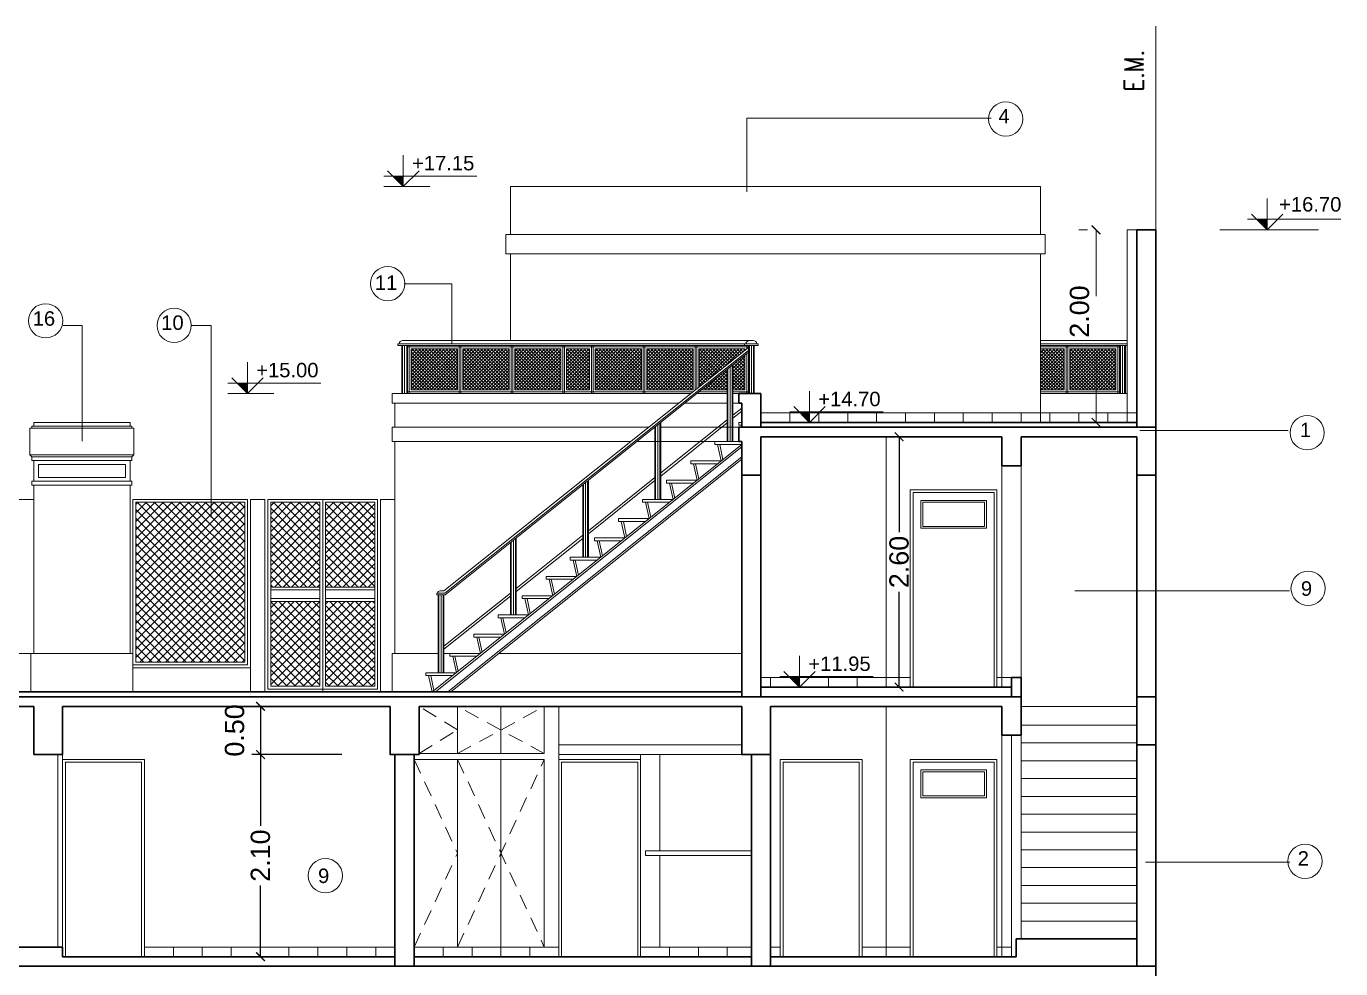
# Model space of a CAD drawing. Header units: millimetres. Extents: x 1578 to 2210, y 899 to 1032.
# Drawn here: x 1616.7 to 1630.35, y 911.18 to 920.96 of the extents above; entities that cross this region are included whole.
import ezdxf

# ---------------------------------------------------------------- set-up
doc = ezdxf.new("R2010")
doc.units = ezdxf.units.MM
doc.linetypes.add('DASHDOT2', pattern=[12.7, 6.35, -3.175, 0, -3.175])
doc.linetypes.add('HIDDEN2', pattern=[4.7625, 3.175, -1.5875])
for name, color, linetype, lineweight in [('CARPINTERIA', 7, 'Continuous', 18), ('COTAS', 7, 'Continuous', 15), ('EJES', 7, 'DASHDOT2', 13), ('ESTRUCTURA', 3, 'Continuous', 30), ('MUROS', 1, 'Continuous', 30), ('PISOS', 9, 'Continuous', 9), ('SANITARIOS', 7, 'Continuous', 20), ('TECHOS', 7, 'HIDDEN2', 15), ('TRAMAS', 7, 'Continuous', 15), ('UMBRALES', 7, 'Continuous', 18)]:
    doc.layers.add(name, color=color, linetype=linetype, lineweight=lineweight)
doc.styles.add('ROMANS', font='romans', dxfattribs={"height": 0.06})
doc.styles.add('STYLE1', font='ARIAL.TTF')
doc.dimstyles.get("Standard").update_dxf_attribs({"dimscale": 0, "dimtxt": 0.2, "dimasz": 0.09, "dimexe": 0.09, "dimexo": 0.5, "dimgap": 0.05, "dimtad": 0, "dimzin": 0, "dimdsep": 46, "dimtxsty": 'STYLE1', "dimblk1": 'ARCHTICK', "dimblk2": 'ARCHTICK', "dimsah": 1, "dimcen": 0, "dimadec": 0, "dimazin": 0, "dimtfac": 1, "dimtofl": 0, "dimtmove": 2, "dimatfit": 3, "dimldrblk": 'ARCHTICK', "dimfxl": 1, "dimtolj": 1, "dimtzin": 0, "dimarcsym": 0})
pattern_1 = [(45, (1569.506217, 830.101814), (-0.044194174, 0.044194174), []), (135, (1569.506217, 830.101814), (-0.044194174, -0.044194174), [])]

# ---------------------------------------------------------------- blocks, each defined once
blk = doc.blocks.new('_ARCHTICK')
at = {"color": 0, "linetype": 'ByBlock', "const_width": 0.15}
blk.add_lwpolyline([(-0.5, -0.5), (0.5, 0.5)], dxfattribs=at)
blk = doc.blocks.new('*D61')
at = {"layer": 'COTAS', "color": 0, "lineweight": -2, "ltscale": 0.05}
for p, q in [((1624.827, 916.7), (1625.851, 916.7)), ((1625.761, 916.7), (1625.761, 915.711)), ((1625.761, 914.1), (1625.761, 915.089)), ((1624.827, 914.1), (1625.851, 914.1))]:
    blk.add_line(p, q, dxfattribs=at)
at = {"layer": 'DEFPOINTS', "color": 0, "ltscale": 0.05}
for p in [(1624.327, 916.7), (1624.327, 914.1), (1625.761, 914.1)]:
    blk.add_point(p, dxfattribs=at)
at = {"layer": 'COTAS', "color": 0, "lineweight": -2, "ltscale": 0.05, "xscale": 0.09, "yscale": 0.09, "zscale": 0.09}
for p, rotation in [((1625.761, 916.7), 90), ((1625.761, 914.1), 270)]:
    blk.add_blockref('_ARCHTICK', p, dxfattribs=dict(at, rotation=rotation))
at = {"layer": 'COTAS', "color": 0, "ltscale": 0.05, "insert": (1625.761, 915.4), "char_height": 0.2, "attachment_point": 5, "rotation": 90, "style": 'STYLE1'}
blk.add_mtext('\\A1;2.60', dxfattribs=at)
blk = doc.blocks.new('*D69')
at = {"layer": 'COTAS', "color": 0, "lineweight": -2, "ltscale": 0.05}
for p, q in [((1619.977, 913.4), (1619.041, 913.4)), ((1619.131, 913.4), (1619.131, 912.661)), ((1619.131, 911.3), (1619.131, 912.039)), ((1620.027, 911.3), (1619.041, 911.3))]:
    blk.add_line(p, q, dxfattribs=at)
at = {"layer": 'DEFPOINTS', "color": 0, "ltscale": 0.05}
for p in [(1620.477, 913.4), (1619.131, 911.3), (1620.527, 911.3)]:
    blk.add_point(p, dxfattribs=at)
at = {"layer": 'COTAS', "color": 0, "lineweight": -2, "ltscale": 0.05, "xscale": 0.09, "yscale": 0.09, "zscale": 0.09}
for p, rotation in [((1619.131, 913.4), 90), ((1619.131, 911.3), 270)]:
    blk.add_blockref('_ARCHTICK', p, dxfattribs=dict(at, rotation=rotation))
at = {"layer": 'COTAS', "color": 0, "ltscale": 0.05, "insert": (1619.131, 912.35), "char_height": 0.2, "attachment_point": 5, "rotation": 90, "style": 'STYLE1'}
blk.add_mtext('\\A1;2.10', dxfattribs=at)
blk = doc.blocks.new('*D70')
at = {"layer": 'COTAS', "color": 0, "lineweight": -2, "ltscale": 0.05}
for p, q in [((1619.977, 913.9), (1619.041, 913.9)), ((1619.131, 913.9), (1619.131, 913.4)), ((1619.977, 913.4), (1619.041, 913.4))]:
    blk.add_line(p, q, dxfattribs=at)
at = {"layer": 'DEFPOINTS', "color": 0, "ltscale": 0.05}
for p in [(1620.477, 913.9), (1619.131, 913.4), (1620.477, 913.4)]:
    blk.add_point(p, dxfattribs=at)
at = {"layer": 'COTAS', "color": 0, "lineweight": -2, "ltscale": 0.05, "xscale": 0.09, "yscale": 0.09, "zscale": 0.09}
for p, rotation in [((1619.131, 913.9), 90), ((1619.131, 913.4), 270)]:
    blk.add_blockref('_ARCHTICK', p, dxfattribs=dict(at, rotation=rotation))
at = {"layer": 'COTAS', "color": 0, "ltscale": 0.05, "insert": (1618.863, 913.65), "char_height": 0.2, "attachment_point": 5, "rotation": 90, "style": 'STYLE1'}
blk.add_mtext('\\A1;0.50', dxfattribs=at)

msp = doc.modelspace()

# ---------------------------------------------------------------- hatches: boundary and pattern name
at = {"layer": 'COTAS', "ltscale": 0.05}
for points in [[(1620.614, 919.409), (1620.505, 919.409), (1620.614, 919.3)], [(1629.582, 918.959), (1629.473, 918.959), (1629.582, 918.85)], [(1618.995, 917.259), (1618.887, 917.259), (1618.995, 917.15)], [(1624.831, 916.959), (1624.722, 916.959), (1624.831, 916.85)], [(1624.727, 914.209), (1624.619, 914.209), (1624.727, 914.1)]]:
    msp.add_hatch(color=256, dxfattribs=at).paths.add_polyline_path(points)
at = {"layer": 'PISOS', "ltscale": 0.1}
h = msp.add_hatch(dxfattribs=at)
h.set_pattern_fill('ANSI37', color=256, scale=0.2, style=0)
h.set_pattern_definition([(45, (1638.831713, 841.251814), (-0.0176776695, 0.0176776695), []), (135, (1638.831713, 841.251814), (-0.0176776695, -0.0176776695), [])])
h.paths.add_polyline_path([(1620.695, 917.188), (1621.175, 917.188), (1621.175, 917.613), (1620.695, 917.613)])
h = msp.add_hatch(dxfattribs=at)
h.set_pattern_fill('ANSI37', color=256, scale=0.2, style=0)
h.set_pattern_definition([(45, (1639.369213, 841.251814), (-0.0176776695, 0.0176776695), []), (135, (1639.369213, 841.251814), (-0.0176776695, -0.0176776695), [])])
h.paths.add_polyline_path([(1621.232, 917.188), (1621.712, 917.188), (1621.712, 917.613), (1621.232, 917.613)])
h = msp.add_hatch(dxfattribs=at)
h.set_pattern_fill('ANSI37', color=256, scale=0.2, style=0)
h.set_pattern_definition([(45, (1639.906713, 841.251814), (-0.0176776695, 0.0176776695), []), (135, (1639.906713, 841.251814), (-0.0176776695, -0.0176776695), [])])
h.paths.add_polyline_path([(1621.77, 917.188), (1622.25, 917.188), (1622.25, 917.613), (1621.77, 917.613)])
h = msp.add_hatch(dxfattribs=at)
h.set_pattern_fill('ANSI37', color=256, scale=0.2, style=0)
h.set_pattern_definition([(45, (1561.384769, 829.83364), (-0.0176776695, 0.0176776695), []), (135, (1561.384769, 829.83364), (-0.0176776695, -0.0176776695), [])])
h.paths.add_polyline_path([(1622.307, 917.188), (1622.547, 917.188), (1622.547, 917.613), (1622.307, 917.613)])
h = msp.add_hatch(dxfattribs=at)
h.set_pattern_fill('ANSI37', color=256, scale=0.2, style=0)
h.set_pattern_definition([(45, (1640.741713, 841.251814), (-0.0176776695, 0.0176776695), []), (135, (1640.741713, 841.251814), (-0.0176776695, -0.0176776695), [])])
h.paths.add_polyline_path([(1622.605, 917.188), (1623.085, 917.188), (1623.085, 917.613), (1622.605, 917.613)])
h = msp.add_hatch(dxfattribs=at)
h.set_pattern_fill('ANSI37', color=256, scale=0.2, style=0)
h.set_pattern_definition([(45, (1641.279213, 841.251814), (-0.0176776695, 0.0176776695), []), (135, (1641.279213, 841.251814), (-0.0176776695, -0.0176776695), [])])
h.paths.add_polyline_path([(1623.142, 917.188), (1623.622, 917.188), (1623.622, 917.613), (1623.142, 917.613)])
h = msp.add_hatch(dxfattribs=at)
h.set_pattern_fill('ANSI37', color=256, scale=0.2, style=0)
h.set_pattern_definition([(45, (1645.669213, 841.251814), (-0.0176776695, 0.0176776695), []), (135, (1645.669213, 841.251814), (-0.0176776695, -0.0176776695), [])])
h.paths.add_polyline_path([(1627.532, 917.188), (1628.012, 917.188), (1628.012, 917.613), (1627.532, 917.613)])
at = {"layer": 'TRAMAS', "ltscale": 0.05}
h = msp.add_hatch(dxfattribs=at)
h.set_pattern_fill('ANSI37', color=256, scale=0.5, style=0)
h.set_pattern_definition(pattern_1)
h.paths.add_polyline_path([(1618.967, 916.02), (1617.837, 916.02), (1617.837, 914.36), (1618.967, 914.36)])
h = msp.add_hatch(dxfattribs=at)
h.set_pattern_fill('ANSI37', color=256, scale=0.5, style=0)
h.set_pattern_definition(pattern_1)
h.paths.add_polyline_path([(1619.237, 914.11), (1619.747, 914.11), (1619.747, 914.99), (1619.237, 914.99)])
h.paths.add_polyline_path([(1620.317, 914.99), (1619.807, 914.99), (1619.807, 914.11), (1620.317, 914.11)])
h.paths.add_polyline_path([(1620.317, 916.02), (1619.807, 916.02), (1619.807, 915.14), (1620.317, 915.14)])
h.paths.add_polyline_path([(1619.747, 916.02), (1619.237, 916.02), (1619.237, 915.14), (1619.747, 915.14)])

# ---------------------------------------------------------------- linework, layer by layer
at = {"layer": 'CARPINTERIA', "ltscale": 0.05}
for p, q in [((1624.097, 916.85), (1624.097, 916.82)), ((1624.097, 916.85), (1624.127, 916.85)), ((1624.097, 916.82), (1624.127, 916.82)), ((1623.847, 916.65), (1624.097, 916.65)), ((1623.847, 916.65), (1623.847, 916.62)), ((1623.847, 916.62), (1624.127, 916.62)), ((1623.597, 916.45), (1623.597, 916.42)), ((1623.597, 916.45), (1623.915, 916.45)), ((1623.597, 916.42), (1623.877, 916.42)), ((1623.347, 916.25), (1623.665, 916.25)), ((1623.347, 916.25), (1623.347, 916.22)), ((1623.347, 916.22), (1623.627, 916.22)), ((1623.097, 916.05), (1623.415, 916.05)), ((1623.097, 916.05), (1623.097, 916.02)), ((1623.097, 916.02), (1623.377, 916.02)), ((1626.747, 916.12), (1625.907, 916.12)), ((1625.907, 916.12), (1625.907, 914.1)), ((1626.647, 916.02), (1626.007, 916.02)), ((1626.007, 916.02), (1626.007, 915.77)), ((1626.647, 916.02), (1626.647, 915.77)), ((1626.747, 916.12), (1626.747, 914.1)), ((1622.847, 915.85), (1623.165, 915.85)), ((1622.847, 915.85), (1622.847, 915.82)), ((1622.847, 915.82), (1623.127, 915.82)), ((1626.647, 915.77), (1626.007, 915.77)), ((1622.597, 915.65), (1622.597, 915.62)), ((1622.597, 915.65), (1622.915, 915.65)), ((1622.597, 915.62), (1622.877, 915.62)), ((1622.347, 915.45), (1622.665, 915.45)), ((1622.347, 915.45), (1622.347, 915.42)), ((1622.347, 915.42), (1622.627, 915.42)), ((1622.097, 915.25), (1622.415, 915.25)), ((1622.097, 915.25), (1622.097, 915.22)), ((1622.097, 915.22), (1622.377, 915.22)), ((1621.847, 915.05), (1622.165, 915.05)), ((1621.847, 915.05), (1621.847, 915.02)), ((1621.847, 915.02), (1622.127, 915.02)), ((1621.597, 914.85), (1621.915, 914.85)), ((1621.597, 914.85), (1621.597, 914.82)), ((1621.597, 914.82), (1621.877, 914.82)), ((1621.347, 914.65), (1621.665, 914.65)), ((1621.347, 914.65), (1621.347, 914.62)), ((1621.347, 914.62), (1621.627, 914.62)), ((1621.097, 914.45), (1621.415, 914.45)), ((1621.097, 914.45), (1621.097, 914.42)), ((1621.097, 914.42), (1621.377, 914.42)), ((1620.847, 914.25), (1621.165, 914.25)), ((1620.847, 914.25), (1620.847, 914.22)), ((1620.847, 914.22), (1621.127, 914.22)), ((1617.107, 913.32), (1617.107, 911.3)), ((1617.107, 913.32), (1617.897, 913.32)), ((1617.897, 913.32), (1617.897, 911.3)), ((1622.257, 913.32), (1622.257, 911.3)), ((1622.257, 913.32), (1623.047, 913.32)), ((1623.047, 913.32), (1623.047, 911.3)), ((1624.557, 913.32), (1625.347, 913.32)), ((1624.557, 913.32), (1624.557, 911.3)), ((1625.347, 913.32), (1625.347, 911.3)), ((1625.907, 913.32), (1625.907, 911.3)), ((1626.747, 913.32), (1625.907, 913.32)), ((1626.747, 913.32), (1626.747, 911.3)), ((1626.647, 913.22), (1626.007, 913.22)), ((1626.007, 913.22), (1626.007, 912.97)), ((1626.647, 913.22), (1626.647, 912.97)), ((1626.647, 912.97), (1626.007, 912.97)), ((1623.127, 912.4), (1624.227, 912.4)), ((1623.127, 912.4), (1623.127, 912.35)), ((1623.127, 912.35), (1624.227, 912.35))]:
    msp.add_line(p, q, dxfattribs=at)
at = {"layer": 'CARPINTERIA'}
for p, q in [((1617.027, 913.4), (1617.027, 911.4)), ((1617.077, 913.4), (1617.077, 911.4))]:
    msp.add_line(p, q, dxfattribs=at)
at = {"layer": 'COTAS', "ltscale": 0.05}
for p, q in [((1624.179, 920.01), (1626.717, 920.01)), ((1624.179, 919.244), (1624.179, 920.01)), ((1620.45, 919.464), (1620.614, 919.3)), ((1620.614, 919.3), (1620.777, 919.464)), ((1629.419, 919.014), (1629.582, 918.85)), ((1629.582, 918.85), (1629.746, 919.014)), ((1627.627, 918.85), (1627.715, 918.85)), ((1627.805, 918.85), (1627.805, 918.161)), ((1629.091, 918.85), (1630.113, 918.85)), ((1620.621, 918.289), (1621.119, 918.289)), ((1621.119, 918.289), (1621.119, 917.673)), ((1617.082, 917.857), (1617.28, 917.857)), ((1617.28, 917.857), (1617.28, 916.654)), ((1618.42, 917.857), (1618.618, 917.857)), ((1618.618, 917.857), (1618.618, 915.862)), ((1627.805, 916.85), (1627.805, 917.539)), ((1618.832, 917.314), (1618.995, 917.15)), ((1618.995, 917.15), (1619.159, 917.314)), ((1624.667, 917.014), (1624.831, 916.85)), ((1624.831, 916.85), (1624.994, 917.014)), ((1627.627, 916.85), (1627.715, 916.85)), ((1628.259, 916.767), (1629.8, 916.767)), ((1629.815, 915.101), (1627.584, 915.101)), ((1624.564, 914.264), (1624.727, 914.1)), ((1624.727, 914.1), (1624.891, 914.264)), ((1628.32, 912.281), (1629.816, 912.281))]:
    msp.add_line(p, q, dxfattribs=at)
at = {"layer": 'COTAS', "ltscale": 0.1}
for p, q in [((1620.614, 919.3), (1620.614, 919.625)), ((1620.41, 919.409), (1621.377, 919.409)), ((1620.41, 919.3), (1620.89, 919.3)), ((1629.582, 918.85), (1629.582, 919.175)), ((1629.379, 918.959), (1630.345, 918.959)), ((1618.995, 917.15), (1618.995, 917.475)), ((1618.792, 917.259), (1619.758, 917.259)), ((1618.792, 917.15), (1619.271, 917.15)), ((1624.831, 916.85), (1624.831, 917.175)), ((1624.627, 916.959), (1625.594, 916.959)), ((1624.627, 916.85), (1625.107, 916.85)), ((1624.727, 914.1), (1624.727, 914.425)), ((1624.524, 914.209), (1625.49, 914.209)), ((1624.524, 914.1), (1625.004, 914.1))]:
    msp.add_line(p, q, dxfattribs=at)
at = {"layer": 'COTAS', "ltscale": 0.05}
for centre in [(1626.868, 920.002), (1620.452, 918.292), (1616.9, 917.905), (1618.235, 917.857), (1629.997, 916.742), (1630.007, 915.126), (1629.975, 912.291), (1619.805, 912.142)]:
    msp.add_circle(centre, 0.178, dxfattribs=at)
at = {"layer": 'EJES'}
msp.add_line((1628.427, 920.964), (1628.427, 918.85), dxfattribs=at)
at = {"layer": 'ESTRUCTURA', "ltscale": 0.05}
for p, q in [((1624.097, 916.8), (1628.427, 916.8)), ((1624.097, 916.8), (1624.097, 916.65)), ((1624.327, 916.7), (1626.827, 916.7)), ((1624.327, 916.7), (1624.327, 916.3)), ((1627.027, 916.7), (1628.227, 916.7)), ((1628.227, 916.7), (1628.227, 916.3)), ((1628.427, 916.3), (1628.427, 916.8)), ((1624.097, 916.65), (1624.127, 916.65)), ((1624.127, 916.3), (1624.127, 916.65)), ((1624.127, 916.3), (1624.327, 916.3)), ((1628.227, 916.3), (1628.427, 916.3)), ((1612.267, 914), (1627.027, 914)), ((1627.027, 913.6), (1627.027, 914)), ((1628.227, 914), (1628.427, 914)), ((1628.227, 914), (1628.227, 913.5)), ((1628.427, 913.5), (1628.427, 914)), ((1612.687, 913.9), (1616.777, 913.9)), ((1616.777, 913.9), (1616.777, 913.4)), ((1617.077, 913.4), (1617.077, 913.9)), ((1617.077, 913.9), (1620.477, 913.9)), ((1620.777, 913.9), (1624.127, 913.9)), ((1624.427, 913.9), (1626.827, 913.9)), ((1626.827, 913.9), (1626.827, 913.6)), ((1626.827, 913.6), (1627.027, 913.6)), ((1628.227, 913.5), (1628.427, 913.5)), ((1616.777, 913.4), (1617.077, 913.4)), ((1612.267, 911.2), (1628.427, 911.2)), ((1628.427, 910.7), (1628.427, 911.2))]:
    msp.add_line(p, q, dxfattribs=at)
for points in [[(1626.827, 916.7), (1626.827, 916.4), (1627.027, 916.4), (1627.027, 916.7)], [(1620.477, 913.9), (1620.477, 913.4), (1620.777, 913.4), (1620.777, 913.9)], [(1624.127, 913.9), (1624.127, 913.4), (1624.427, 913.4), (1624.427, 913.9)]]:
    msp.add_lwpolyline(points, dxfattribs=at)
at = {"layer": 'MUROS', "ltscale": 0.05}
for p, q in [((1628.227, 918.85), (1628.427, 918.85)), ((1628.227, 918.85), (1628.227, 916.8)), ((1628.427, 918.85), (1628.427, 916.8)), ((1624.327, 917.15), (1624.097, 917.15)), ((1624.097, 917.15), (1624.097, 917.05)), ((1624.327, 917.15), (1624.327, 916.8)), ((1624.127, 917.05), (1624.097, 917.05)), ((1624.127, 916.8), (1624.127, 917.05)), ((1624.327, 916.85), (1628.227, 916.85)), ((1624.127, 916.3), (1624.127, 914)), ((1624.327, 916.3), (1624.327, 914)), ((1628.227, 916.3), (1628.227, 914)), ((1628.427, 916.3), (1628.427, 914)), ((1626.927, 914.2), (1626.927, 914)), ((1626.927, 914.2), (1627.027, 914.2)), ((1627.027, 914.2), (1627.027, 914)), ((1612.467, 914.05), (1624.127, 914.05)), ((1624.327, 914.1), (1626.927, 914.1)), ((1628.227, 913.5), (1628.227, 911.2)), ((1628.427, 913.5), (1628.427, 911.2)), ((1624.227, 913.4), (1624.227, 911.2)), ((1624.427, 913.4), (1624.427, 911.2)), ((1616.477, 911.4), (1617.077, 911.4)), ((1626.977, 911.485), (1628.227, 911.485)), ((1626.977, 911.485), (1626.977, 911.3)), ((1617.077, 911.3), (1620.527, 911.3)), ((1620.727, 911.3), (1624.227, 911.3)), ((1624.427, 911.3), (1626.977, 911.3))]:
    msp.add_line(p, q, dxfattribs=at)
at = {"layer": 'MUROS'}
for p, q in [((1620.527, 913.4), (1620.527, 911.2)), ((1620.727, 913.4), (1620.727, 911.2)), ((1617.077, 911.4), (1617.077, 911.3))]:
    msp.add_line(p, q, dxfattribs=at)
at = {"layer": 'PISOS'}
for p, q in [((1620.606, 917.65), (1620.606, 917.15)), ((1620.627, 917.65), (1620.627, 917.15)), ((1620.649, 917.65), (1620.649, 917.15)), ((1624.206, 917.65), (1624.206, 917.15)), ((1624.227, 917.65), (1624.227, 917.15)), ((1624.249, 917.65), (1624.249, 917.15)), ((1628.059, 917.65), (1628.059, 917.15)), ((1628.08, 917.65), (1628.08, 917.15)), ((1628.101, 917.65), (1628.101, 917.15))]:
    msp.add_line(p, q, dxfattribs=at)
at = {"layer": 'PISOS', "ltscale": 0.1}
for p, q in [((1623.68, 917.231), (1624.062, 917.613)), ((1623.68, 917.584), (1623.708, 917.613)), ((1623.68, 917.549), (1623.744, 917.613)), ((1623.68, 917.514), (1623.779, 917.613)), ((1623.68, 917.478), (1623.814, 917.613)), ((1623.68, 917.443), (1623.85, 917.613)), ((1623.68, 917.408), (1623.885, 917.613)), ((1623.68, 917.372), (1623.92, 917.613)), ((1623.68, 917.337), (1623.956, 917.613)), ((1623.68, 917.302), (1623.991, 917.613)), ((1623.68, 917.266), (1624.026, 917.613)), ((1623.884, 917.379), (1623.68, 917.584)), ((1623.865, 917.363), (1623.68, 917.548)), ((1623.904, 917.395), (1623.686, 917.613)), ((1623.924, 917.41), (1623.721, 917.613)), ((1623.943, 917.426), (1623.757, 917.613)), ((1623.779, 917.294), (1624.097, 917.613)), ((1623.963, 917.442), (1623.792, 917.613)), ((1623.983, 917.458), (1623.827, 917.613)), ((1624.002, 917.473), (1623.863, 917.613)), ((1624.022, 917.489), (1623.898, 917.613)), ((1624.042, 917.505), (1623.934, 917.613)), ((1623.955, 917.436), (1624.132, 917.613)), ((1624.061, 917.52), (1623.969, 917.613)), ((1624.081, 917.536), (1624.004, 917.613)), ((1624.036, 917.41), (1624.16, 917.534)), ((1624.101, 917.552), (1624.04, 917.613)), ((1624.12, 917.568), (1624.075, 917.613)), ((1624.14, 917.583), (1624.11, 917.613)), ((1624.16, 917.492), (1624.129, 917.523)), ((1624.132, 917.577), (1624.16, 917.605)), ((1624.16, 917.599), (1624.146, 917.613)), ((1624.16, 917.528), (1624.149, 917.539)), ((1627.227, 917.605), (1627.235, 917.613)), ((1627.227, 917.569), (1627.271, 917.613)), ((1627.227, 917.534), (1627.306, 917.613)), ((1627.227, 917.499), (1627.341, 917.613)), ((1627.227, 917.463), (1627.377, 917.613)), ((1627.227, 917.428), (1627.412, 917.613)), ((1627.227, 917.393), (1627.447, 917.613)), ((1627.227, 917.357), (1627.475, 917.605)), ((1627.475, 917.351), (1627.227, 917.599)), ((1627.227, 917.322), (1627.475, 917.569)), ((1627.475, 917.316), (1627.227, 917.563)), ((1627.227, 917.287), (1627.475, 917.534)), ((1627.475, 917.28), (1627.227, 917.528)), ((1627.475, 917.386), (1627.249, 917.613)), ((1627.475, 917.422), (1627.284, 917.613)), ((1627.475, 917.457), (1627.319, 917.613)), ((1627.475, 917.492), (1627.355, 917.613)), ((1627.475, 917.528), (1627.39, 917.613)), ((1627.475, 917.563), (1627.425, 917.613)), ((1627.475, 917.599), (1627.461, 917.613)), ((1623.845, 917.348), (1623.68, 917.513)), ((1623.826, 917.332), (1623.68, 917.477)), ((1623.806, 917.316), (1623.68, 917.442)), ((1623.786, 917.3), (1623.68, 917.407)), ((1623.778, 917.188), (1623.976, 917.386)), ((1623.976, 917.358), (1623.952, 917.382)), ((1623.976, 917.393), (1623.972, 917.398)), ((1624.16, 917.316), (1624.031, 917.445)), ((1624.036, 917.375), (1624.16, 917.499)), ((1624.036, 917.34), (1624.16, 917.463)), ((1624.036, 917.446), (1624.053, 917.462)), ((1624.036, 917.304), (1624.16, 917.428)), ((1624.16, 917.28), (1624.036, 917.404)), ((1624.036, 917.269), (1624.16, 917.393)), ((1624.16, 917.351), (1624.05, 917.46)), ((1624.16, 917.386), (1624.07, 917.476)), ((1624.16, 917.422), (1624.09, 917.492)), ((1624.16, 917.457), (1624.109, 917.508)), ((1627.227, 917.251), (1627.475, 917.499)), ((1627.475, 917.245), (1627.227, 917.492)), ((1627.227, 917.216), (1627.475, 917.463)), ((1627.475, 917.21), (1627.227, 917.457)), ((1627.461, 917.188), (1627.227, 917.422)), ((1627.426, 917.188), (1627.227, 917.386)), ((1627.235, 917.188), (1627.475, 917.428)), ((1627.27, 917.188), (1627.475, 917.393)), ((1623.767, 917.285), (1623.68, 917.371)), ((1623.747, 917.269), (1623.68, 917.336)), ((1623.727, 917.253), (1623.68, 917.301)), ((1623.708, 917.238), (1623.68, 917.265)), ((1623.743, 917.188), (1623.876, 917.321)), ((1623.864, 917.188), (1623.795, 917.256)), ((1623.814, 917.188), (1623.976, 917.35)), ((1623.899, 917.188), (1623.815, 917.272)), ((1623.934, 917.188), (1623.834, 917.288)), ((1623.849, 917.188), (1623.976, 917.315)), ((1623.97, 917.188), (1623.854, 917.303)), ((1623.976, 917.217), (1623.874, 917.319)), ((1623.884, 917.188), (1623.976, 917.28)), ((1623.976, 917.252), (1623.893, 917.335)), ((1623.976, 917.287), (1623.913, 917.35)), ((1623.92, 917.188), (1623.976, 917.244)), ((1623.976, 917.323), (1623.933, 917.366)), ((1624.16, 917.245), (1624.036, 917.369)), ((1624.036, 917.234), (1624.16, 917.357)), ((1624.16, 917.21), (1624.036, 917.333)), ((1624.036, 917.198), (1624.16, 917.322)), ((1624.146, 917.188), (1624.036, 917.298)), ((1624.111, 917.188), (1624.036, 917.263)), ((1624.061, 917.188), (1624.16, 917.287)), ((1624.096, 917.188), (1624.16, 917.251)), ((1627.391, 917.188), (1627.227, 917.351)), ((1627.355, 917.188), (1627.227, 917.316)), ((1627.32, 917.188), (1627.227, 917.28)), ((1627.285, 917.188), (1627.227, 917.245)), ((1627.305, 917.188), (1627.475, 917.357)), ((1627.341, 917.188), (1627.475, 917.322)), ((1627.376, 917.188), (1627.475, 917.287)), ((1627.411, 917.188), (1627.475, 917.251)), ((1623.688, 917.222), (1623.68, 917.23)), ((1623.687, 917.188), (1623.68, 917.195)), ((1623.722, 917.188), (1623.717, 917.193)), ((1623.757, 917.188), (1623.736, 917.209)), ((1623.793, 917.188), (1623.756, 917.225)), ((1623.828, 917.188), (1623.775, 917.24)), ((1623.955, 917.188), (1623.976, 917.209)), ((1624.076, 917.188), (1624.036, 917.227)), ((1624.04, 917.188), (1624.036, 917.192)), ((1624.132, 917.188), (1624.16, 917.216)), ((1627.249, 917.188), (1627.227, 917.21)), ((1627.447, 917.188), (1627.475, 917.216))]:
    msp.add_line(p, q, dxfattribs=at)
at = {"layer": 'PISOS', "ltscale": 0.05}
for p, q in [((1623.983, 917.458), (1623.983, 917.46)), ((1623.983, 916.65), (1623.983, 917.406)), ((1624.006, 916.65), (1624.006, 917.425)), ((1624.027, 916.65), (1624.027, 917.442)), ((1623.277, 916.05), (1623.277, 916.842)), ((1623.233, 916.05), (1623.233, 916.806)), ((1623.256, 916.05), (1623.256, 916.825)), ((1622.483, 915.45), (1622.483, 916.206)), ((1622.506, 915.45), (1622.506, 916.225)), ((1622.527, 915.45), (1622.527, 916.242)), ((1621.733, 914.85), (1621.733, 915.606)), ((1621.756, 914.85), (1621.756, 915.625)), ((1621.777, 914.85), (1621.777, 915.642)), ((1620.983, 914.25), (1620.983, 915.06)), ((1621.006, 914.25), (1621.006, 915.06)), ((1621.027, 914.25), (1621.027, 915.06))]:
    msp.add_line(p, q, dxfattribs=at)
at = {"layer": 'SANITARIOS'}
for p, q in [((1620.557, 917.665), (1624.297, 917.665)), ((1620.557, 917.65), (1620.557, 917.665)), ((1620.607, 917.7), (1624.247, 917.7)), ((1624.157, 917.65), (1624.157, 917.665)), ((1624.297, 917.65), (1624.297, 917.665)), ((1627.227, 917.7), (1628.127, 917.7)), ((1627.227, 917.665), (1628.127, 917.665)), ((1620.557, 917.65), (1624.297, 917.65)), ((1620.597, 917.65), (1620.597, 917.15)), ((1620.657, 917.65), (1620.657, 917.15)), ((1624.197, 917.65), (1624.197, 917.15)), ((1624.257, 917.65), (1624.257, 917.15)), ((1627.227, 917.65), (1628.127, 917.65)), ((1628.05, 917.65), (1628.05, 917.15)), ((1628.11, 917.65), (1628.11, 917.15))]:
    msp.add_line(p, q, dxfattribs=at)
at = {"layer": 'SANITARIOS', "ltscale": 0.05}
for p, q in [((1621.036, 915.1), (1624.197, 917.629)), ((1621.045, 915.075), (1624.197, 917.597)), ((1621.05, 915.06), (1624.197, 917.578)), ((1623.976, 917.452), (1623.976, 917.46)), ((1623.976, 916.65), (1623.976, 917.401)), ((1624.036, 916.65), (1624.036, 917.449)), ((1624.036, 916.925), (1624.127, 916.998)), ((1623.286, 916.325), (1623.976, 916.877)), ((1623.286, 916.05), (1623.286, 916.849)), ((1623.286, 916.293), (1623.976, 916.845)), ((1624.036, 916.893), (1624.127, 916.966)), ((1623.226, 916.05), (1623.226, 916.801)), ((1620.915, 914.05), (1624.127, 916.62)), ((1620.947, 914.05), (1624.127, 916.595)), ((1623.877, 916.62), (1623.915, 916.45)), ((1623.898, 916.62), (1623.932, 916.464)), ((1621.075, 914.05), (1624.127, 916.492)), ((1621.107, 914.05), (1624.127, 916.467)), ((1623.627, 916.42), (1623.665, 916.25)), ((1623.648, 916.42), (1623.682, 916.264)), ((1627.027, 916.4), (1627.027, 914.2)), ((1622.476, 915.45), (1622.476, 916.201)), ((1622.536, 915.725), (1623.226, 916.277)), ((1622.536, 915.45), (1622.536, 916.249)), ((1622.536, 915.693), (1623.226, 916.245)), ((1623.377, 916.22), (1623.415, 916.05)), ((1623.398, 916.22), (1623.432, 916.064)), ((1617.807, 916.05), (1617.807, 914.45)), ((1617.807, 916.05), (1618.997, 916.05)), ((1617.837, 916.02), (1617.837, 914.36)), ((1617.837, 916.02), (1618.967, 916.02)), ((1618.967, 916.02), (1618.967, 914.36)), ((1618.997, 916.05), (1618.997, 914.33)), ((1619.207, 916.05), (1620.347, 916.05)), ((1619.207, 916.05), (1619.207, 914.08)), ((1619.237, 916.02), (1619.747, 916.02)), ((1619.237, 916.02), (1619.237, 914.11)), ((1619.747, 916.02), (1619.747, 914.11)), ((1619.777, 916.05), (1619.777, 914.05)), ((1619.807, 916.02), (1620.317, 916.02)), ((1619.807, 916.02), (1619.807, 914.11)), ((1620.317, 916.02), (1620.317, 914.11)), ((1620.347, 916.05), (1620.347, 914.08)), ((1623.127, 916.02), (1623.165, 915.85)), ((1623.148, 916.02), (1623.182, 915.864)), ((1622.877, 915.82), (1622.915, 915.65)), ((1622.898, 915.82), (1622.932, 915.664)), ((1621.786, 915.125), (1622.476, 915.677)), ((1621.786, 914.85), (1621.786, 915.649)), ((1621.786, 915.093), (1622.476, 915.645)), ((1622.627, 915.62), (1622.665, 915.45)), ((1622.648, 915.62), (1622.682, 915.464)), ((1621.726, 914.85), (1621.726, 915.601)), ((1622.377, 915.42), (1622.415, 915.25)), ((1622.398, 915.42), (1622.432, 915.264)), ((1622.127, 915.22), (1622.165, 915.05)), ((1622.148, 915.22), (1622.182, 915.064)), ((1619.237, 915.14), (1619.747, 915.14)), ((1619.237, 915.11), (1619.747, 915.11)), ((1619.807, 915.14), (1620.317, 915.14)), ((1619.807, 915.11), (1620.317, 915.11)), ((1620.961, 915.075), (1621.045, 915.075)), ((1620.961, 915.06), (1620.961, 915.075)), ((1620.961, 915.06), (1621.05, 915.06)), ((1620.976, 914.25), (1620.976, 915.06)), ((1620.996, 915.1), (1621.036, 915.1)), ((1621.036, 914.525), (1621.726, 915.077)), ((1621.036, 914.25), (1621.036, 915.06)), ((1619.237, 915.02), (1619.747, 915.02)), ((1619.237, 914.99), (1619.747, 914.99)), ((1619.807, 915.02), (1620.317, 915.02)), ((1619.807, 914.99), (1620.317, 914.99)), ((1621.036, 914.493), (1621.726, 915.045)), ((1621.877, 915.02), (1621.915, 914.85)), ((1621.898, 915.02), (1621.932, 914.864)), ((1621.627, 914.82), (1621.665, 914.65)), ((1621.648, 914.82), (1621.682, 914.664)), ((1621.377, 914.62), (1621.415, 914.45)), ((1621.398, 914.62), (1621.432, 914.464)), ((1621.127, 914.42), (1621.165, 914.25)), ((1621.148, 914.42), (1621.182, 914.264)), ((1617.807, 914.33), (1618.997, 914.33)), ((1617.837, 914.36), (1618.967, 914.36)), ((1619.237, 914.11), (1619.747, 914.11)), ((1619.807, 914.11), (1620.317, 914.11)), ((1620.877, 914.22), (1620.915, 914.05)), ((1620.898, 914.22), (1620.932, 914.064)), ((1619.207, 914.08), (1620.347, 914.08)), ((1626.927, 913.6), (1626.927, 911.3)), ((1627.027, 913.6), (1627.027, 911.485))]:
    msp.add_line(p, q, dxfattribs=at)
at = {"layer": 'SANITARIOS'}
for centre, start, end in [((1620.607, 917.665), 90, 180), ((1624.207, 917.665), 90, 180), ((1624.247, 917.665), 0, 90)]:
    msp.add_arc(centre, 0.035, start, end, dxfattribs=at)
at = {"layer": 'SANITARIOS', "ltscale": 0.05}
msp.add_arc((1620.996, 915.075), 0.025, 90, 180, dxfattribs=at)
at = {"layer": 'TECHOS', "ltscale": 0.05}
for p, q in [((1621.177, 913.655), (1620.777, 913.9)), ((1622.077, 913.41), (1621.177, 913.9)), ((1621.177, 913.41), (1622.077, 913.9)), ((1620.777, 913.41), (1621.177, 913.655)), ((1620.727, 913.35), (1621.177, 912.375)), ((1621.177, 913.35), (1622.077, 911.4)), ((1621.177, 911.4), (1622.077, 913.35)), ((1620.727, 911.4), (1621.177, 912.375))]:
    msp.add_line(p, q, dxfattribs=at)
at = {"layer": 'TRAMAS'}
for p, q in [((1620.695, 917.613), (1621.175, 917.613)), ((1620.695, 917.613), (1620.695, 917.188)), ((1621.175, 917.613), (1621.175, 917.188)), ((1621.232, 917.613), (1621.712, 917.613)), ((1621.232, 917.613), (1621.232, 917.188)), ((1621.712, 917.613), (1621.712, 917.188)), ((1621.77, 917.613), (1621.77, 917.188)), ((1621.77, 917.613), (1622.25, 917.613)), ((1622.25, 917.613), (1622.25, 917.188)), ((1622.307, 917.613), (1622.547, 917.613)), ((1622.307, 917.613), (1622.307, 917.188)), ((1622.547, 917.613), (1622.547, 917.188)), ((1622.605, 917.613), (1622.605, 917.188)), ((1622.605, 917.613), (1623.085, 917.613)), ((1623.085, 917.613), (1623.085, 917.188)), ((1623.142, 917.613), (1623.622, 917.613)), ((1623.142, 917.613), (1623.142, 917.188)), ((1623.622, 917.613), (1623.622, 917.188)), ((1623.68, 917.613), (1624.16, 917.613)), ((1623.68, 917.613), (1623.68, 917.215)), ((1624.16, 917.613), (1624.16, 917.599)), ((1624.16, 917.548), (1624.16, 917.188)), ((1627.227, 917.613), (1627.475, 917.613)), ((1627.475, 917.613), (1627.475, 917.188)), ((1627.532, 917.613), (1628.012, 917.613)), ((1627.532, 917.613), (1627.532, 917.188)), ((1628.012, 917.613), (1628.012, 917.188)), ((1621.175, 917.188), (1620.695, 917.188)), ((1621.712, 917.188), (1621.232, 917.188)), ((1622.25, 917.188), (1621.77, 917.188)), ((1622.547, 917.188), (1622.307, 917.188)), ((1623.085, 917.188), (1622.605, 917.188)), ((1623.622, 917.188), (1623.142, 917.188)), ((1623.976, 917.188), (1623.71, 917.188)), ((1624.16, 917.188), (1624.036, 917.188)), ((1627.475, 917.188), (1627.227, 917.188)), ((1628.012, 917.188), (1627.532, 917.188))]:
    msp.add_line(p, q, dxfattribs=at)
at = {"layer": 'TRAMAS', "ltscale": 0.05}
for p, q in [((1624.627, 916.95), (1624.627, 916.85)), ((1624.927, 916.95), (1624.927, 916.85)), ((1625.227, 916.95), (1625.227, 916.85)), ((1625.527, 916.95), (1625.527, 916.85)), ((1625.827, 916.95), (1625.827, 916.85)), ((1626.127, 916.95), (1626.127, 916.85)), ((1626.427, 916.95), (1626.427, 916.85)), ((1626.727, 916.95), (1626.727, 916.85)), ((1627.027, 916.95), (1627.027, 916.85)), ((1627.327, 916.95), (1627.327, 916.85)), ((1627.627, 916.95), (1627.627, 916.85)), ((1627.927, 916.95), (1627.927, 916.85)), ((1626.667, 916.04), (1625.987, 916.04)), ((1625.987, 916.04), (1625.987, 915.75)), ((1626.667, 916.04), (1626.667, 915.75)), ((1626.667, 915.75), (1625.987, 915.75)), ((1624.427, 914.2), (1624.427, 914.1)), ((1624.727, 914.2), (1624.727, 914.1)), ((1625.027, 914.2), (1625.027, 914.1)), ((1625.327, 914.2), (1625.327, 914.1)), ((1621.177, 913.9), (1621.177, 913.41)), ((1621.627, 913.9), (1621.627, 913.41)), ((1627.027, 913.9), (1628.227, 913.9)), ((1627.027, 913.705), (1628.227, 913.705)), ((1627.027, 913.52), (1628.227, 913.52)), ((1621.177, 913.35), (1621.177, 911.4)), ((1621.627, 913.35), (1621.627, 911.4)), ((1627.027, 913.335), (1628.227, 913.335)), ((1626.667, 913.24), (1625.987, 913.24)), ((1625.987, 913.24), (1625.987, 912.95)), ((1626.667, 913.24), (1626.667, 912.95)), ((1627.027, 913.15), (1628.227, 913.15)), ((1626.667, 912.95), (1625.987, 912.95)), ((1627.027, 912.965), (1628.227, 912.965)), ((1627.027, 912.78), (1628.227, 912.78)), ((1627.027, 912.595), (1628.227, 912.595)), ((1627.027, 912.41), (1628.227, 912.41)), ((1627.027, 912.225), (1628.227, 912.225)), ((1627.027, 912.04), (1628.227, 912.04)), ((1627.027, 911.855), (1628.227, 911.855)), ((1627.027, 911.67), (1628.227, 911.67)), ((1618.227, 911.4), (1618.227, 911.3)), ((1618.527, 911.4), (1618.527, 911.3)), ((1618.827, 911.4), (1618.827, 911.3)), ((1619.127, 911.4), (1619.127, 911.3)), ((1619.427, 911.4), (1619.427, 911.3)), ((1619.727, 911.4), (1619.727, 911.3)), ((1620.027, 911.4), (1620.027, 911.3)), ((1620.327, 911.4), (1620.327, 911.3)), ((1621.027, 911.4), (1621.027, 911.3)), ((1621.327, 911.4), (1621.327, 911.3)), ((1621.627, 911.4), (1621.627, 911.3)), ((1621.927, 911.4), (1621.927, 911.3)), ((1623.377, 911.4), (1623.377, 911.3)), ((1623.677, 911.4), (1623.677, 911.3)), ((1623.977, 911.4), (1623.977, 911.3))]:
    msp.add_line(p, q, dxfattribs=at)
at = {"layer": 'UMBRALES', "ltscale": 0.05}
for p, q in [((1621.727, 919.3), (1627.227, 919.3)), ((1621.727, 919.3), (1621.727, 918.8)), ((1627.227, 919.3), (1627.227, 918.8)), ((1621.677, 918.8), (1627.277, 918.8)), ((1621.677, 918.8), (1621.677, 918.6)), ((1627.277, 918.8), (1627.277, 918.6)), ((1628.127, 918.85), (1628.227, 918.85)), ((1628.127, 918.85), (1628.127, 916.85)), ((1621.677, 918.6), (1627.277, 918.6)), ((1621.727, 918.6), (1621.727, 917.7)), ((1627.227, 918.6), (1627.227, 916.85)), ((1624.327, 916.95), (1628.227, 916.95)), ((1620.497, 916.8), (1623.161, 916.8)), ((1620.497, 916.8), (1620.497, 916.65)), ((1623.286, 916.8), (1624.097, 916.8)), ((1625.627, 916.7), (1625.627, 914.1)), ((1620.497, 916.65), (1622.974, 916.65)), ((1620.527, 916.65), (1620.527, 914.45)), ((1623.038, 916.65), (1623.847, 916.65)), ((1626.827, 916.4), (1626.827, 914.1)), ((1611.612, 916.05), (1616.777, 916.05)), ((1619.027, 916.05), (1619.177, 916.05)), ((1619.027, 916.05), (1619.027, 914.05)), ((1619.177, 916.05), (1619.177, 914.05)), ((1620.377, 916.05), (1620.527, 916.05)), ((1620.377, 916.05), (1620.377, 914.05)), ((1625.877, 916.15), (1625.877, 914.1)), ((1625.877, 916.15), (1626.777, 916.15)), ((1626.777, 916.15), (1626.777, 914.1)), ((1612.467, 914.45), (1617.807, 914.45)), ((1620.497, 914.45), (1620.976, 914.45)), ((1620.497, 914.45), (1620.497, 914.05)), ((1621.036, 914.45), (1621.097, 914.45)), ((1621.607, 914.45), (1624.127, 914.45)), ((1617.807, 914.3), (1619.027, 914.3)), ((1624.327, 914.2), (1625.877, 914.2)), ((1626.777, 914.2), (1626.927, 914.2)), ((1622.077, 913.9), (1622.077, 913.41)), ((1622.227, 913.9), (1622.227, 911.3)), ((1625.627, 913.9), (1625.627, 911.3)), ((1626.827, 913.6), (1626.827, 911.3)), ((1622.227, 913.5), (1624.127, 913.5)), ((1617.927, 913.35), (1617.077, 913.35)), ((1617.927, 913.35), (1617.927, 911.3)), ((1620.727, 913.35), (1622.077, 913.35)), ((1620.777, 913.41), (1622.077, 913.41)), ((1622.077, 913.35), (1622.077, 911.4)), ((1622.227, 913.4), (1624.127, 913.4)), ((1623.077, 913.35), (1622.227, 913.35)), ((1623.077, 913.4), (1623.077, 911.3)), ((1623.277, 913.4), (1623.277, 912.4)), ((1624.527, 913.35), (1625.377, 913.35)), ((1624.527, 913.35), (1624.527, 911.3)), ((1625.377, 913.35), (1625.377, 911.3)), ((1625.877, 913.35), (1625.877, 911.3)), ((1625.877, 913.35), (1626.777, 913.35)), ((1626.777, 913.35), (1626.777, 911.3)), ((1623.277, 912.35), (1623.277, 911.4)), ((1617.927, 911.4), (1620.527, 911.4)), ((1620.727, 911.4), (1622.227, 911.4)), ((1623.077, 911.4), (1624.227, 911.4)), ((1624.427, 911.4), (1624.527, 911.4)), ((1625.377, 911.4), (1625.877, 911.4)), ((1626.777, 911.4), (1626.927, 911.4))]:
    msp.add_line(p, q, dxfattribs=at)
at = {"layer": 'UMBRALES'}
for p, q in [((1620.657, 917.633), (1624.197, 917.633)), ((1620.675, 917.65), (1620.675, 917.15)), ((1621.195, 917.65), (1621.195, 917.15)), ((1621.212, 917.65), (1621.212, 917.15)), ((1621.732, 917.65), (1621.732, 917.15)), ((1621.75, 917.65), (1621.75, 917.15)), ((1622.27, 917.65), (1622.27, 917.15)), ((1622.287, 917.65), (1622.287, 917.15)), ((1622.567, 917.65), (1622.567, 917.15)), ((1622.585, 917.65), (1622.585, 917.15)), ((1623.105, 917.65), (1623.105, 917.15)), ((1623.122, 917.65), (1623.122, 917.15)), ((1623.642, 917.65), (1623.642, 917.185)), ((1623.66, 917.65), (1623.66, 917.199)), ((1624.18, 917.65), (1624.18, 917.615)), ((1624.18, 917.564), (1624.18, 917.15)), ((1627.227, 917.633), (1628.05, 917.633)), ((1627.495, 917.65), (1627.495, 917.15)), ((1627.512, 917.65), (1627.512, 917.15)), ((1628.032, 917.65), (1628.032, 917.15)), ((1623.62, 917.168), (1620.657, 917.168)), ((1623.976, 917.168), (1623.685, 917.168)), ((1624.197, 917.168), (1624.036, 917.168)), ((1628.05, 917.168), (1627.227, 917.168))]:
    msp.add_line(p, q, dxfattribs=at)
at = {"layer": 'UMBRALES', "ltscale": 0.1}
for p, q in [((1623.599, 917.15), (1620.497, 917.15)), ((1620.497, 917.15), (1620.497, 917.05)), ((1623.976, 917.15), (1623.663, 917.15)), ((1624.097, 917.15), (1624.036, 917.15)), ((1628.127, 917.15), (1627.227, 917.15)), ((1623.474, 917.05), (1620.497, 917.05)), ((1620.527, 917.05), (1620.527, 916.8)), ((1623.976, 917.05), (1623.538, 917.05)), ((1624.097, 917.05), (1624.036, 917.05)), ((1616.777, 916.85), (1617.777, 916.85)), ((1616.777, 916.81), (1616.777, 916.85)), ((1617.777, 916.81), (1617.777, 916.85)), ((1616.737, 916.513), (1616.737, 916.79)), ((1616.737, 916.79), (1617.817, 916.79)), ((1616.757, 916.81), (1617.797, 916.81)), ((1616.757, 916.79), (1616.757, 916.81)), ((1617.797, 916.79), (1617.797, 916.81)), ((1617.817, 916.513), (1617.817, 916.79)), ((1616.737, 916.513), (1617.817, 916.513)), ((1616.737, 916.513), (1616.757, 916.493)), ((1616.757, 916.493), (1617.797, 916.493)), ((1616.757, 916.453), (1616.757, 916.493)), ((1616.757, 916.453), (1617.797, 916.453)), ((1616.777, 916.239), (1616.777, 916.453)), ((1617.777, 916.239), (1617.777, 916.453)), ((1617.797, 916.493), (1617.817, 916.513)), ((1617.797, 916.453), (1617.797, 916.493)), ((1616.826, 916.413), (1617.729, 916.413)), ((1616.826, 916.279), (1616.826, 916.413)), ((1617.729, 916.279), (1617.729, 916.413)), ((1616.757, 916.199), (1616.757, 916.239)), ((1616.757, 916.239), (1617.797, 916.239)), ((1616.757, 916.199), (1617.797, 916.199)), ((1616.777, 914.45), (1616.777, 916.199)), ((1616.826, 916.279), (1617.729, 916.279)), ((1617.777, 914.45), (1617.777, 916.199)), ((1617.797, 916.199), (1617.797, 916.239)), ((1616.747, 914.05), (1616.747, 914.45)), ((1617.807, 914.05), (1617.807, 914.45))]:
    msp.add_line(p, q, dxfattribs=at)

# ---------------------------------------------------------------- block references
at = {"layer": 'COTAS', "ltscale": 0.05, "xscale": 0.09000000000003183, "yscale": 0.09000000000003183, "zscale": 0.09}
for p, rotation in [((1627.805, 918.85), 90), ((1627.805, 916.85), 270)]:
    msp.add_blockref('_ARCHTICK', p, dxfattribs=dict(at, rotation=rotation))

# ---------------------------------------------------------------- texts
at = {"layer": 'COTAS', "style": 'ROMANS', "width": 0.8}
msp.add_text('E.M.', height=0.2, rotation=90, dxfattribs=at).set_placement((1628.299, 920.288))
at = {"layer": 'COTAS', "ltscale": 0.1, "char_height": 0.15, "attachment_point": 5, "style": 'STYLE1'}
for s, insert in [('4', (1626.85, 920.031)), ('+17.15', (1621.028, 919.542)), ('+16.70', (1630.029, 919.114)), ('11', (1620.434, 918.301)), ('16', (1616.883, 917.928)), ('10', (1618.217, 917.885)), ('+15.00', (1619.41, 917.392)), ('+14.70', (1625.245, 917.092)), ('1', (1629.98, 916.772)), ('9', (1629.99, 915.123)), ('+11.95', (1625.142, 914.342)), ('2', (1629.957, 912.321)), ('9', (1619.787, 912.139))]:
    msp.add_mtext(s, dxfattribs=dict(at, insert=insert))
at = {"layer": 'COTAS', "ltscale": 0.05, "insert": (1627.634, 918.001), "char_height": 0.2, "attachment_point": 5, "rotation": 90, "style": 'STYLE1'}
msp.add_mtext('\\A1;2.00', dxfattribs=at)

# ---------------------------------------------------------------- dimensions: what is measured, and where the dimension line sits
at = {"layer": 'COTAS', "ltscale": 0.05}
for base, p1, p2, picture, middle in [((1625.761, 914.1), (1624.327, 916.7), (1624.327, 914.1), '*D61', (1625.761, 915.4)), ((1619.131, 913.4), (1620.477, 913.9), (1620.477, 913.4), '*D70', (1618.863, 913.65)), ((1619.131, 911.3), (1620.477, 913.4), (1620.527, 911.3), '*D69', (1619.131, 912.35))]:
    dim = msp.add_linear_dim(base=base, p1=p1, p2=p2, angle=90, dimstyle='Standard', override={"dimscale": 1}, dxfattribs=at)
    dim.commit()
    dim.dimension.update_dxf_attribs({"geometry": picture, "text_midpoint": middle})

doc.saveas('drawing.dxf')
